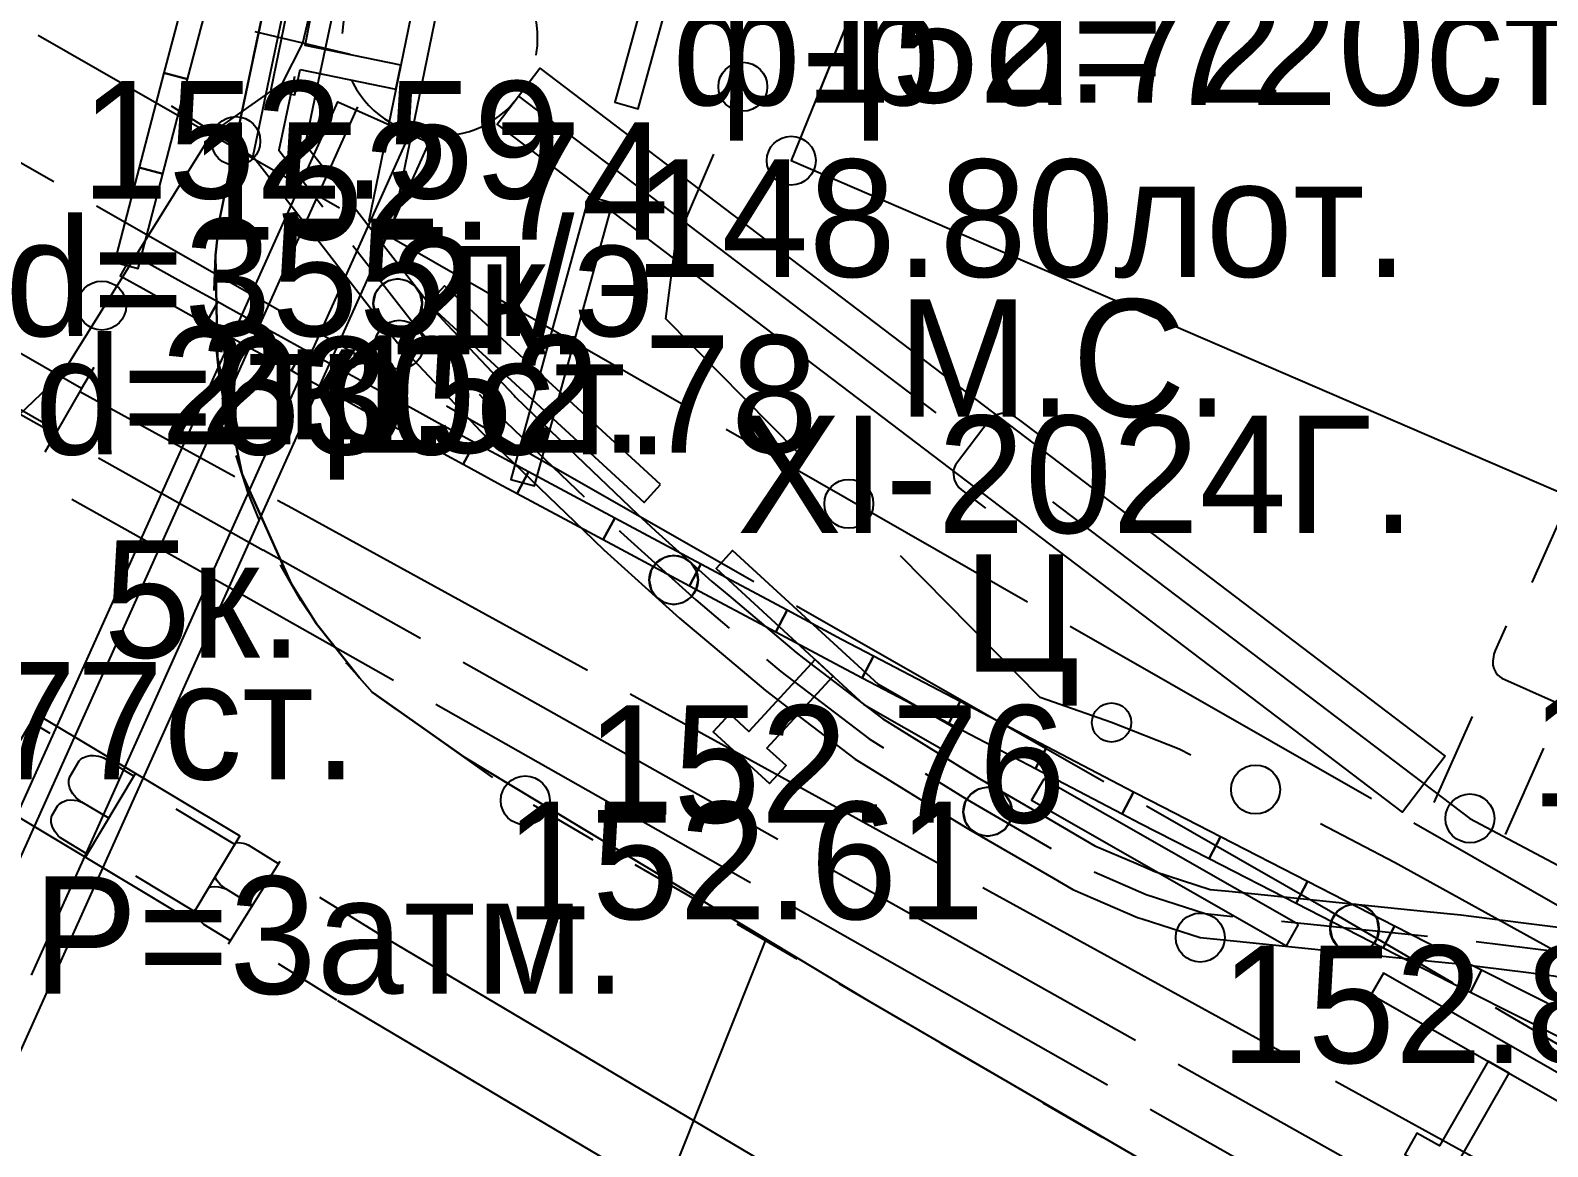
# Model space of a CAD drawing. Header units: metres. Extents: x -2743 to 126, y 13385 to 13916.
# Drawn here: x -1901.12 to -1885.6, y 13659.96 to 13671.37 of the extents above; entities that cross this region are included whole.
import ezdxf

# ---------------------------------------------------------------- set-up
doc = ezdxf.new("R2010")
doc.units = ezdxf.units.M
for name, color, linetype in [('link-улица Берзарина_Граница работ$0$ГП_Граница проектирования', 7, 'Continuous'), ('link-улица Берзарина_Покрытия — Новые$0$ДВ_ПП_Тип2_Р_покрытия_ПЧ_Местные', 7, 'Continuous'), ('link_улица Берзарина_борта$0$разметка', 7, 'Continuous'), ('output[1-12]_3_ДЖКХ-24_03233kl$0$Красные линии', 7, 'Continuous'), ('output[1-12]_3_ДЖКХ-24_03233pp$0$Водосток проектный', 7, 'Continuous'), ('output[1-12]_3_ДЖКХ-24_03233tp$0$Горизонтали', 7, 'Continuous'), ('output[1-12]_3_ДЖКХ-24_03233tp$0$Граница улицы', 7, 'Continuous'), ('output[1-12]_3_ДЖКХ-24_03233tp$0$Здания', 7, 'Continuous'), ('output[1-12]_3_ДЖКХ-24_03233tp$0$Колодцы', 7, 'Continuous'), ('output[1-12]_3_ДЖКХ-24_03233tp$0$Ограды', 7, 'Continuous'), ('output[1-12]_3_ДЖКХ-24_03233tp$0$Пояснительные подписи', 7, 'Continuous'), ('output[1-12]_3_ДЖКХ-24_03233tp$0$Фонари', 7, 'Continuous'), ('output[1-12]_3_ДЖКХ-24_03233up$0$Водопровод', 7, 'Continuous'), ('output[1-12]_3_ДЖКХ-24_03233up$0$Водосток', 7, 'Continuous'), ('output[1-12]_3_ДЖКХ-24_03233up$0$Газопровод', 7, 'Continuous'), ('output[1-12]_3_ДЖКХ-24_03233up$0$Кабели', 7, 'Continuous'), ('output[1-12]_3_ДЖКХ-24_03233up$0$Кабель электрический', 7, 'Continuous'), ('output[19-22]_3_ДЖКХ-25_01840tp$0$Здания', 7, 'Continuous'), ('output[19-22]_3_ДЖКХ-25_01840up$0$Газопровод', 7, 'Continuous'), ('output[19-22]_3_ДЖКХ-25_01840up$0$Канализация самотёчная', 7, 'Continuous')]:
    doc.layers.add(name, color=color, linetype=linetype)

msp = doc.modelspace()

# ---------------------------------------------------------------- linework, layer by layer
at = {"layer": 'link-улица Берзарина_Граница работ$0$ГП_Граница проектирования'}
msp.add_lwpolyline([(-1937.518, 13691.64), (-1925.652, 13684.776), (-1910.389, 13675.967), (-1908.332, 13677.759), (-1907.876, 13679.448), (-1904.758, 13678.606), (-1898.282, 13677.463), (-1897.523, 13677.341), (-1897.595, 13676.996), (-1898.092, 13674.632), (-1898.516, 13672.615), (-1899.087, 13669.905), (-1899.186, 13669.415), (-1899.224, 13669.07), (-1899.205, 13668.028), (-1898.951, 13666.832), (-1898.452, 13665.716), (-1898.191, 13665.303), (-1897.752, 13664.749), (-1897.622, 13664.604), (-1896.676, 13663.934), (-1892.541, 13661.442), (-1881.058, 13654.762)], dxfattribs=at)
at = {"layer": 'link-улица Берзарина_Покрытия — Новые$0$ДВ_ПП_Тип2_Р_покрытия_ПЧ_Местные'}
msp.add_lwpolyline([(-1917.843, 13676.081), (-1920.436, 13665.352), (-1918.323, 13664.109), (-1915.507, 13662.452), (-1906.359, 13656.037), (-1902.986, 13653.693), (-1898.258, 13650.365), (-1893.592, 13662.076), (-1896.676, 13663.934), (-1896.676, 13663.934), (-1897.622, 13664.604), (-1897.752, 13664.749), (-1898.191, 13665.303), (-1898.452, 13665.716), (-1898.951, 13666.832), (-1899.205, 13668.028), (-1899.224, 13669.07), (-1899.186, 13669.415), (-1899.087, 13669.905), (-1898.516, 13672.615)], dxfattribs=at)
msp.add_lwpolyline([(-1876.907, 13652.351), (-1873.464, 13650.35), (-1873.444, 13650.339), (-1871.207, 13649.039), (-1875.119, 13638.392), (-1884.496, 13642.901), (-1894.466, 13647.696), (-1898.258, 13650.365), (-1893.592, 13662.076), (-1892.541, 13661.442), (-1889.015, 13659.391), (-1887.293, 13658.374), (-1883.832, 13656.369), (-1880.372, 13654.364), (-1880.37, 13654.363), (-1879.747, 13654.001), (-1876.918, 13652.357), (-1876.907, 13652.351)], close=True, dxfattribs=at)
at = {"layer": 'link_улица Берзарина_борта$0$разметка'}
msp.add_circle((-1900.387, 13668.556), 0.25, dxfattribs=at)
at = {"layer": 'output[1-12]_3_ДЖКХ-24_03233kl$0$Красные линии'}
for points in [[(-1894.347, 13673.528), (-1895.142, 13670.635), (-1894.901, 13670.569), (-1894.106, 13673.462), (-1894.347, 13673.528)], [(-1897.411, 13669.372), (-1896.807, 13672.31), (-1897.052, 13672.36), (-1897.656, 13669.422), (-1897.411, 13669.372)], [(-1899.498, 13671.902), (-1899.751, 13670.935), (-1899.51, 13670.872), (-1899.256, 13671.839), (-1899.498, 13671.902)], [(-1898.359, 13670.97), (-1897.379, 13670.769), (-1897.329, 13671.014), (-1898.308, 13671.215), (-1898.255, 13671.475), (-1898.5, 13671.525), (-1898.657, 13670.761), (-1898.412, 13670.711), (-1898.359, 13670.97)], [(-1899.751, 13670.935), (-1900.005, 13669.968), (-1899.763, 13669.904), (-1899.51, 13670.872), (-1899.751, 13670.935)], [(-1900.005, 13669.968), (-1900.258, 13669), (-1900.016, 13668.937), (-1899.763, 13669.904), (-1900.005, 13669.968)], [(-1895.407, 13669.671), (-1896.203, 13666.778), (-1895.961, 13666.712), (-1895.166, 13669.605), (-1895.407, 13669.671)], [(-1899.843, 13668.948), (-1900.077, 13669.078), (-1900.198, 13668.859), (-1899.965, 13668.73), (-1899.667, 13668.564), (-1899.441, 13668.439), (-1899.323, 13668.374), (-1899.202, 13668.593), (-1899.32, 13668.658), (-1899.546, 13668.783), (-1899.843, 13668.948)], [(-1894.673, 13666.728), (-1896.882, 13668.758), (-1897.051, 13668.573), (-1894.842, 13666.544), (-1894.673, 13666.728)], [(-1899.112, 13668.543), (-1899.202, 13668.593), (-1899.323, 13668.374), (-1899.233, 13668.325), (-1899.036, 13668.216), (-1898.859, 13668.118), (-1898.67, 13668.014), (-1898.447, 13667.892), (-1898.327, 13668.111), (-1898.549, 13668.233), (-1898.738, 13668.337), (-1898.915, 13668.435), (-1899.112, 13668.543)], [(-1898.292, 13668.092), (-1898.327, 13668.111), (-1898.447, 13667.892), (-1898.412, 13667.873), (-1898.131, 13667.718), (-1897.944, 13667.616), (-1897.755, 13667.512), (-1897.57, 13667.411), (-1897.45, 13667.631), (-1897.635, 13667.732), (-1897.824, 13667.835), (-1898.011, 13667.938), (-1898.292, 13668.092)], [(-1897.377, 13667.591), (-1897.45, 13667.631), (-1897.57, 13667.411), (-1897.496, 13667.371), (-1897.255, 13667.24), (-1897.069, 13667.138), (-1896.892, 13667.042), (-1896.691, 13666.933), (-1896.572, 13667.153), (-1896.773, 13667.262), (-1896.95, 13667.358), (-1897.136, 13667.459), (-1897.377, 13667.591)], [(-1896.492, 13667.109), (-1896.572, 13667.153), (-1896.691, 13666.933), (-1896.611, 13666.889), (-1896.338, 13666.741), (-1896.141, 13666.635), (-1896.023, 13666.855), (-1896.219, 13666.961), (-1896.492, 13667.109)], [(-1895.141, 13666.384), (-1896.023, 13666.855), (-1896.141, 13666.635), (-1895.259, 13666.163), (-1895.141, 13666.384)], [(-1894.26, 13665.912), (-1895.141, 13666.384), (-1895.259, 13666.163), (-1894.377, 13665.691), (-1894.26, 13665.912)], [(-1892.446, 13664.682), (-1893.937, 13666.051), (-1894.106, 13665.867), (-1892.594, 13664.478), (-1891.747, 13663.994), (-1891.623, 13664.211), (-1892.446, 13664.682)], [(-1893.378, 13665.44), (-1894.26, 13665.912), (-1894.377, 13665.691), (-1893.496, 13665.22), (-1893.378, 13665.44)], [(-1892.822, 13665.143), (-1893.378, 13665.44), (-1893.496, 13665.22), (-1892.938, 13664.922), (-1892.611, 13664.75), (-1892.495, 13664.972), (-1892.822, 13665.143)], [(-1893.586, 13664.031), (-1892.909, 13664.768), (-1893.093, 13664.937), (-1893.77, 13664.2), (-1893.965, 13664.38), (-1894.134, 13664.196), (-1893.56, 13663.668), (-1893.39, 13663.852), (-1893.586, 13664.031)], [(-1891.609, 13664.508), (-1892.495, 13664.972), (-1892.611, 13664.75), (-1891.725, 13664.287), (-1891.609, 13664.508)], [(-1890.723, 13664.044), (-1891.609, 13664.508), (-1891.725, 13664.287), (-1890.839, 13663.823), (-1890.723, 13664.044)], [(-1889.838, 13663.581), (-1890.723, 13664.044), (-1890.839, 13663.823), (-1889.953, 13663.359), (-1889.838, 13663.581)], [(-1888.15, 13662.227), (-1890.755, 13663.715), (-1890.879, 13663.498), (-1888.274, 13662.01), (-1888.15, 13662.227)], [(-1889.658, 13663.487), (-1889.838, 13663.581), (-1889.953, 13663.359), (-1889.773, 13663.265), (-1889.063, 13662.901), (-1888.949, 13663.124), (-1889.658, 13663.487)], [(-1888.059, 13662.668), (-1888.949, 13663.124), (-1889.063, 13662.901), (-1888.173, 13662.445), (-1888.059, 13662.668)], [(-1887.169, 13662.212), (-1888.059, 13662.668), (-1888.173, 13662.445), (-1887.283, 13661.99), (-1887.169, 13662.212)], [(-1886.479, 13661.859), (-1887.169, 13662.212), (-1887.283, 13661.99), (-1886.592, 13661.636), (-1886.391, 13661.535), (-1886.279, 13661.759), (-1886.479, 13661.859)], [(-1884.678, 13660.242), (-1887.282, 13661.73), (-1887.406, 13661.513), (-1884.802, 13660.025), (-1884.678, 13660.242)], [(-1885.385, 13661.311), (-1886.279, 13661.759), (-1886.391, 13661.535), (-1885.497, 13661.087), (-1885.385, 13661.311)], [(-1886.492, 13659.839), (-1885.995, 13660.707), (-1886.212, 13660.831), (-1886.709, 13659.963), (-1886.939, 13660.094), (-1887.063, 13659.877), (-1886.386, 13659.49), (-1886.262, 13659.707), (-1886.492, 13659.839)]]:
    msp.add_lwpolyline(points, close=True, dxfattribs=at)
at = {"layer": 'output[1-12]_3_ДЖКХ-24_03233pp$0$Водосток проектный'}
for points in [[(-1905.412, 13651.624), (-1905.877, 13651.833), (-1906.342, 13652.042), (-1897.973, 13670.64), (-1897.508, 13670.431), (-1897.043, 13670.222), (-1905.412, 13651.624)], [(-1901.652, 13661.956), (-1897.769, 13670.588)], [(-1901.105, 13661.71), (-1897.222, 13670.342)]]:
    msp.add_lwpolyline(points, dxfattribs=at)
at = {"layer": 'output[1-12]_3_ДЖКХ-24_03233tp$0$Горизонтали'}
for centre in [(-1899.016, 13670.238), (-1893.337, 13670.038), (-1897.345, 13668.156), (-1896.057, 13663.496), (-1889.155, 13662.094)]:
    msp.add_circle(centre, 0.25, dxfattribs=at)
at = {"layer": 'output[1-12]_3_ДЖКХ-24_03233tp$0$Граница улицы'}
for points in [[(-1898.838, 13671.087), (-1898.692, 13671.779)], [(-1899.087, 13669.905), (-1899.016, 13670.238), (-1898.94, 13670.597)], [(-1899.238, 13668.71), (-1899.224, 13669.07), (-1899.186, 13669.415)], [(-1899.128, 13667.51), (-1899.186, 13667.845), (-1899.223, 13668.21)], [(-1898.774, 13666.358), (-1898.889, 13666.642), (-1899.013, 13667.023)], [(-1898.191, 13665.303), (-1898.351, 13665.54), (-1898.554, 13665.891), (-1898.561, 13665.905)], [(-1897.373, 13664.427), (-1897.622, 13664.604), (-1897.882, 13664.895), (-1897.89, 13664.904)], [(-1896.387, 13663.73), (-1896.965, 13664.139)], [(-1895.363, 13663.091), (-1895.974, 13663.448)], [(-1894.321, 13662.482), (-1894.932, 13662.839)], [(-1893.278, 13661.873), (-1893.889, 13662.23)], [(-1892.235, 13661.264), (-1892.846, 13661.621)], [(-1891.192, 13660.655), (-1891.803, 13661.012)], [(-1890.149, 13660.046), (-1890.76, 13660.402)]]:
    msp.add_lwpolyline(points, dxfattribs=at)
at = {"layer": 'output[1-12]_3_ДЖКХ-24_03233tp$0$Здания'}
msp.add_lwpolyline([(-1890.233, 13677.678), (-1893.337, 13670.038), (-1879.715, 13664.16), (-1873.416, 13661.442), (-1873.905, 13660.31), (-1862.637, 13655.602), (-1844.846, 13648.235), (-1830.237, 13642.339), (-1829.719, 13643.578), (-1826.253, 13642.128), (-1814.365, 13637.154), (-1811.871, 13643.272)], dxfattribs=at)
at = {"layer": 'output[1-12]_3_ДЖКХ-24_03233tp$0$Колодцы'}
msp.add_circle((-1886.397, 13663.312), 0.25, dxfattribs=at)
at = {"layer": 'output[1-12]_3_ДЖКХ-24_03233tp$0$Ограды'}
for points in [[(-1898.457, 13671.926), (-1898.662, 13670.948)], [(-1897.967, 13671.825), (-1898.173, 13670.846)], [(-1898.662, 13670.948), (-1898.844, 13670.084), (-1898.772, 13669.991)], [(-1898.418, 13670.897), (-1898.576, 13670.145), (-1898.127, 13669.567)], [(-1898.173, 13670.846), (-1898.307, 13670.207), (-1898.094, 13669.933)], [(-1898.772, 13669.991), (-1898.159, 13669.201)], [(-1898.094, 13669.933), (-1897.481, 13669.143)], [(-1898.159, 13669.201), (-1897.546, 13668.411)], [(-1897.82, 13669.172), (-1897.173, 13668.338), (-1896.869, 13668.014)], [(-1897.481, 13669.143), (-1896.983, 13668.5), (-1896.855, 13668.364)], [(-1897.546, 13668.411), (-1897.364, 13668.175), (-1896.884, 13667.663)], [(-1896.855, 13668.364), (-1896.171, 13667.635)], [(-1896.884, 13667.663), (-1896.512, 13667.268), (-1896.182, 13666.951)], [(-1896.527, 13667.649), (-1896.335, 13667.444), (-1895.456, 13666.6)], [(-1896.171, 13667.635), (-1896.157, 13667.619), (-1895.451, 13666.941)], [(-1896.182, 13666.951), (-1895.461, 13666.258)], [(-1895.451, 13666.941), (-1894.913, 13666.425), (-1894.724, 13666.254)], [(-1895.461, 13666.258), (-1895.254, 13666.059), (-1894.725, 13665.582)], [(-1895.095, 13666.253), (-1895.083, 13666.242), (-1894.313, 13665.547), (-1893.972, 13665.259)], [(-1894.724, 13666.254), (-1894.149, 13665.736), (-1893.976, 13665.59)], [(-1894.725, 13665.582), (-1894.478, 13665.359), (-1893.968, 13664.929)], [(-1893.976, 13665.59), (-1893.287, 13665.009), (-1893.209, 13664.949)], [(-1893.59, 13664.937), (-1893.444, 13664.814), (-1892.541, 13664.125), (-1892.394, 13664.034)], [(-1893.209, 13664.949), (-1892.414, 13664.342)], [(-1893.968, 13664.929), (-1893.6, 13664.619), (-1893.187, 13664.304)], [(-1892.414, 13664.342), (-1892.399, 13664.331), (-1891.565, 13663.814)], [(-1893.187, 13664.304), (-1892.683, 13663.919), (-1892.372, 13663.726)], [(-1892.372, 13663.726), (-1891.668, 13663.29), (-1891.52, 13663.204)], [(-1891.969, 13663.77), (-1891.539, 13663.504), (-1890.679, 13663.004)], [(-1891.565, 13663.814), (-1891.41, 13663.718), (-1890.703, 13663.307)], [(-1890.703, 13663.307), (-1890.231, 13663.033), (-1889.814, 13662.853)], [(-1891.52, 13663.204), (-1890.655, 13662.701)], [(-1890.241, 13662.765), (-1889.707, 13662.534), (-1889.103, 13662.34), (-1888.821, 13662.311)], [(-1889.814, 13662.853), (-1889.619, 13662.768), (-1889.052, 13662.586), (-1888.861, 13662.567)], [(-1890.655, 13662.701), (-1890.456, 13662.585), (-1889.795, 13662.3), (-1889.748, 13662.285)], [(-1888.861, 13662.567), (-1887.867, 13662.465)], [(-1887.867, 13662.465), (-1886.872, 13662.364)], [(-1886.872, 13662.364), (-1886.49, 13662.325), (-1885.878, 13662.249)], [(-1889.748, 13662.285), (-1889.155, 13662.094), (-1888.78, 13662.056)], [(-1888.323, 13662.26), (-1886.831, 13662.108)], [(-1885.878, 13662.249), (-1885.466, 13662.197), (-1884.892, 13662.088)], [(-1888.78, 13662.056), (-1887.785, 13661.954)], [(-1886.334, 13662.054), (-1885.505, 13661.95), (-1884.852, 13661.826)], [(-1887.785, 13661.954), (-1886.79, 13661.853)], [(-1886.79, 13661.853), (-1886.546, 13661.828), (-1885.797, 13661.735)], [(-1885.797, 13661.735), (-1885.543, 13661.703), (-1884.812, 13661.564)]]:
    msp.add_lwpolyline(points, dxfattribs=at)
for points in [[(-1897.111, 13668.579), (-1897.13, 13668.677), (-1897.184, 13668.756), (-1897.263, 13668.81), (-1897.361, 13668.829), (-1897.458, 13668.81), (-1897.537, 13668.756), (-1897.591, 13668.677), (-1897.611, 13668.579), (-1897.591, 13668.482), (-1897.537, 13668.402), (-1897.458, 13668.349), (-1897.361, 13668.329), (-1897.263, 13668.349), (-1897.184, 13668.402), (-1897.13, 13668.482), (-1897.111, 13668.579)], [(-1894.289, 13665.751), (-1894.308, 13665.848), (-1894.362, 13665.927), (-1894.441, 13665.981), (-1894.539, 13666.001), (-1894.636, 13665.981), (-1894.715, 13665.927), (-1894.769, 13665.848), (-1894.789, 13665.751), (-1894.769, 13665.653), (-1894.715, 13665.574), (-1894.636, 13665.52), (-1894.539, 13665.501), (-1894.441, 13665.52), (-1894.362, 13665.574), (-1894.308, 13665.653), (-1894.289, 13665.751)], [(-1891.078, 13663.381), (-1891.097, 13663.478), (-1891.151, 13663.558), (-1891.23, 13663.611), (-1891.328, 13663.631), (-1891.425, 13663.611), (-1891.504, 13663.558), (-1891.558, 13663.478), (-1891.578, 13663.381), (-1891.558, 13663.284), (-1891.504, 13663.204), (-1891.425, 13663.151), (-1891.328, 13663.131), (-1891.23, 13663.151), (-1891.151, 13663.204), (-1891.097, 13663.284), (-1891.078, 13663.381)], [(-1887.327, 13662.184), (-1887.347, 13662.282), (-1887.4, 13662.361), (-1887.48, 13662.415), (-1887.577, 13662.434), (-1887.674, 13662.415), (-1887.754, 13662.361), (-1887.807, 13662.282), (-1887.827, 13662.184), (-1887.807, 13662.087), (-1887.754, 13662.008), (-1887.674, 13661.954), (-1887.577, 13661.934), (-1887.48, 13661.954), (-1887.4, 13662.008), (-1887.347, 13662.087), (-1887.327, 13662.184)]]:
    msp.add_lwpolyline(points, close=True, dxfattribs=at)
for centre in [(-1897.361, 13668.579), (-1897.361, 13668.579), (-1894.539, 13665.751), (-1894.539, 13665.751), (-1891.328, 13663.381), (-1891.328, 13663.381), (-1887.577, 13662.184), (-1887.577, 13662.184)]:
    msp.add_circle(centre, 0.25, dxfattribs=at)
at = {"layer": 'output[1-12]_3_ДЖКХ-24_03233tp$0$Фонари'}
msp.add_circle((-1890.062, 13664.293), 0.2, dxfattribs=at)
at = {"layer": 'output[1-12]_3_ДЖКХ-24_03233up$0$Водопровод'}
for points in [[(-1898.977, 13663.133), (-1899.234, 13662.704), (-1899.491, 13662.275), (-1901.571, 13663.524), (-1901.314, 13663.953), (-1901.057, 13664.382), (-1898.977, 13663.133)], [(-1900.914, 13664.179), (-1901.108, 13664.296)], [(-1900.536, 13662.948), (-1900.809, 13663.112), (-1900.832, 13663.133), (-1900.865, 13663.174), (-1900.891, 13663.223), (-1900.899, 13663.245), (-1900.904, 13663.27), (-1900.904, 13663.298), (-1900.9, 13663.33), (-1900.896, 13663.345), (-1900.836, 13663.444), (-1900.82, 13663.461), (-1900.793, 13663.48), (-1900.77, 13663.49), (-1900.745, 13663.498), (-1900.71, 13663.502), (-1900.67, 13663.499), (-1900.636, 13663.494), (-1900.591, 13663.48), (-1900.622, 13663.503), (-1900.649, 13663.524), (-1900.683, 13663.562), (-1900.7, 13663.591), (-1900.714, 13663.622), (-1900.724, 13663.664), (-1900.723, 13663.705), (-1900.715, 13663.737), (-1900.617, 13663.901), (-1900.604, 13663.915), (-1900.581, 13663.931), (-1900.548, 13663.946), (-1900.506, 13663.954), (-1900.473, 13663.956), (-1900.422, 13663.949), (-1900.393, 13663.943), (-1900.368, 13663.931)], [(-1900.058, 13663.744), (-1900.368, 13663.931)], [(-1900.555, 13662.917), (-1900.041, 13663.772)], [(-1900.316, 13663.315), (-1900.591, 13663.48)], [(-1899.028, 13663.047), (-1899.628, 13663.407)], [(-1899.009, 13663.066), (-1898.992, 13663.066), (-1898.941, 13663.059), (-1898.913, 13663.052), (-1898.888, 13663.039)], [(-1898.58, 13662.848), (-1898.888, 13663.039)], [(-1899.09, 13662.029), (-1898.563, 13662.876)], [(-1899.44, 13662.361), (-1900.04, 13662.721)], [(-1899.296, 13662.605), (-1899.271, 13662.613), (-1899.237, 13662.616), (-1899.197, 13662.613), (-1899.163, 13662.607), (-1899.118, 13662.592), (-1899.149, 13662.616), (-1899.175, 13662.637), (-1899.208, 13662.675), (-1899.225, 13662.705), (-1899.228, 13662.713)], [(-1898.845, 13662.423), (-1899.118, 13662.592)], [(-1897.562, 13662.135), (-1898.156, 13662.504)], [(-1899.071, 13662.06), (-1899.342, 13662.228), (-1899.364, 13662.249), (-1899.397, 13662.291), (-1899.422, 13662.34), (-1899.43, 13662.362), (-1899.433, 13662.383)], [(-1897.569, 13662.139), (-1890.599, 13658.009)], [(-1897.984, 13661.455), (-1898.579, 13661.825)], [(-1897.977, 13661.451), (-1891.131, 13657.394)]]:
    msp.add_lwpolyline(points, dxfattribs=at)
at = {"layer": 'output[1-12]_3_ДЖКХ-24_03233up$0$Водосток'}
for points in [[(-1897.623, 13672.01), (-1897.644, 13671.99), (-1897.691, 13671.938), (-1897.735, 13671.884), (-1897.774, 13671.826), (-1897.809, 13671.766), (-1897.84, 13671.704), (-1897.867, 13671.639), (-1897.889, 13671.573), (-1897.907, 13671.505), (-1897.919, 13671.437), (-1897.927, 13671.367), (-1897.928, 13671.338)], [(-1895.946, 13671.115), (-1895.941, 13671.143), (-1895.933, 13671.213), (-1895.93, 13671.283), (-1895.932, 13671.352), (-1895.939, 13671.422), (-1895.95, 13671.491), (-1895.967, 13671.558), (-1895.988, 13671.625), (-1896.013, 13671.69), (-1896.044, 13671.753), (-1896.078, 13671.814), (-1896.094, 13671.838)], [(-1897.829, 13670.853), (-1897.816, 13670.827), (-1897.782, 13670.766), (-1897.743, 13670.708), (-1897.701, 13670.653), (-1897.655, 13670.601), (-1897.605, 13670.552), (-1897.552, 13670.507), (-1897.495, 13670.465), (-1897.436, 13670.428), (-1897.375, 13670.395), (-1897.312, 13670.366), (-1897.284, 13670.355)], [(-1886.65, 13663.949), (-1887.086, 13663.376), (-1896.343, 13670.41), (-1895.908, 13670.983), (-1886.65, 13663.949)], [(-1896.125, 13670.696), (-1891.859, 13667.458)], [(-1896.436, 13670.42), (-1896.377, 13670.457), (-1896.32, 13670.497), (-1896.266, 13670.542), (-1896.216, 13670.59), (-1896.169, 13670.642), (-1896.151, 13670.664)], [(-1896.793, 13670.3), (-1896.764, 13670.304), (-1896.695, 13670.318), (-1896.628, 13670.337), (-1896.562, 13670.36), (-1896.498, 13670.388), (-1896.436, 13670.42)], [(-1890.792, 13667.227), (-1891.013, 13667.395), (-1891.045, 13667.416), (-1891.073, 13667.429), (-1891.113, 13667.445), (-1891.153, 13667.452), (-1891.188, 13667.452), (-1891.226, 13667.444), (-1891.262, 13667.431), (-1891.284, 13667.413), (-1891.304, 13667.394), (-1891.658, 13666.928), (-1891.669, 13666.905), (-1891.676, 13666.885), (-1891.681, 13666.856), (-1891.679, 13666.832), (-1891.675, 13666.8), (-1891.667, 13666.768), (-1891.65, 13666.738), (-1891.623, 13666.697), (-1891.596, 13666.671), (-1891.35, 13666.484)], [(-1890.664, 13666.551), (-1886.397, 13663.312)], [(-1885.761, 13665.725), (-1885.37, 13666.605)], [(-1886.025, 13665.283), (-1886.138, 13665.03), (-1886.151, 13664.993), (-1886.157, 13664.963), (-1886.164, 13664.921), (-1886.162, 13664.88), (-1886.154, 13664.846), (-1886.137, 13664.811), (-1886.116, 13664.779), (-1886.094, 13664.762), (-1886.07, 13664.746), (-1885.536, 13664.508), (-1885.511, 13664.502), (-1885.489, 13664.5), (-1885.461, 13664.503), (-1885.437, 13664.51), (-1885.407, 13664.522), (-1885.378, 13664.536), (-1885.352, 13664.56), (-1885.319, 13664.595), (-1885.3, 13664.627), (-1885.174, 13664.91)], [(-1886.762, 13663.475), (-1886.371, 13664.355)], [(-1886.032, 13663.149), (-1885.64, 13664.029)], [(-1886.397, 13663.312), (-1872.197, 13655.781)]]:
    msp.add_lwpolyline(points, dxfattribs=at)
at = {"layer": 'output[1-12]_3_ДЖКХ-24_03233up$0$Кабели'}
for points in [[(-1898.33, 13671.24), (-1897.44, 13675.01), (-1896.11, 13680.43)], [(-1897.843, 13671.125), (-1898.817, 13671.355)], [(-1899.25, 13670.33), (-1898.54, 13670.83), (-1898.33, 13671.24)], [(-1898.826, 13670.065), (-1899.674, 13670.595)], [(-1911.116, 13658.858), (-1908.46, 13660.86), (-1903.07, 13665.69), (-1900.79, 13667.86), (-1899.25, 13670.33)], [(-1893.276, 13667.062), (-1894.62, 13668.42), (-1894.52, 13669.19), (-1894.128, 13670.105)], [(-1889.252, 13663.958), (-1889.37, 13664.02), (-1890.062, 13664.293), (-1890.79, 13664.55), (-1892.221, 13665.996)], [(-1884.692, 13661.496), (-1887.17, 13662.86), (-1887.925, 13663.258)]]:
    msp.add_lwpolyline(points, dxfattribs=at)
for centre in [(-1893.832, 13670.794), (-1892.748, 13666.529), (-1888.589, 13663.608)]:
    msp.add_circle(centre, 0.25, dxfattribs=at)
at = {"layer": 'output[1-12]_3_ДЖКХ-24_03233up$0$Кабель электрический'}
for points in [[(-1900.594, 13667.708), (-1908.244, 13672.109)], [(-1900.844, 13667.274), (-1908.494, 13671.675)], [(-1900.876, 13669.822), (-1904.025, 13671.613)], [(-1897.955, 13669.552), (-1901.038, 13671.318)], [(-1897.297, 13667.776), (-1897.511, 13667.898), (-1900.442, 13669.574)], [(-1894.437, 13667.538), (-1897.521, 13669.304)], [(-1904.222, 13669.127), (-1900.857, 13667.243)], [(-1900.47, 13667.924), (-1900.594, 13667.707)], [(-1900.594, 13667.708), (-1900.844, 13667.274)], [(-1900.611, 13667.678), (-1899.027, 13666.808)], [(-1893.718, 13665.731), (-1896.863, 13667.528)], [(-1900.844, 13667.274), (-1900.968, 13667.057)], [(-1890.92, 13665.524), (-1894.003, 13667.29)], [(-1900.421, 13666.998), (-1898.738, 13666.056)], [(-1900.694, 13666.578), (-1899.014, 13665.637)], [(-1898.589, 13666.567), (-1898.445, 13666.488), (-1895.421, 13664.827)], [(-1897.129, 13665.151), (-1898.738, 13666.056)], [(-1899.014, 13665.637), (-1897.405, 13664.726)], [(-1890.139, 13663.685), (-1893.284, 13665.482)], [(-1887.403, 13663.511), (-1890.486, 13665.276)], [(-1893.473, 13663.097), (-1896.693, 13664.906)], [(-1896.97, 13664.479), (-1893.754, 13662.656)], [(-1894.983, 13664.586), (-1891.815, 13662.846)], [(-1886.567, 13661.626), (-1887.824, 13662.362), (-1889.705, 13663.437)], [(-1883.883, 13661.502), (-1884.239, 13661.699), (-1886.969, 13663.262)], [(-1889.818, 13661.042), (-1893.037, 13662.852)], [(-1891.377, 13662.605), (-1888.209, 13660.864)], [(-1893.319, 13662.41), (-1890.102, 13660.587)], [(-1883.009, 13659.544), (-1886.136, 13661.374)], [(-1886.162, 13658.988), (-1886.309, 13659.07), (-1889.382, 13660.797)], [(-1887.771, 13660.624), (-1884.604, 13658.883)], [(-1889.667, 13660.34), (-1886.45, 13658.517)]]:
    msp.add_lwpolyline(points, dxfattribs=at)
at = {"layer": 'output[19-22]_3_ДЖКХ-25_01840tp$0$Здания'}
msp.add_lwpolyline([(-1890.233, 13677.678), (-1893.063, 13670.713)], dxfattribs=at)

# ---------------------------------------------------------------- texts
at = {"layer": 'output[1-12]_3_ДЖКХ-24_03233tp$0$Горизонтали'}
for s, p in [('152.72', (-1893.204, 13670.632)), ('152.59', (-1900.6, 13669.651)), ('152.74', (-1899.497, 13669.229)), ('152.78', (-1897.97, 13667.051)), ('152.76', (-1895.436, 13663.269)), ('152.61', (-1896.267, 13662.282)), ('152.83', (-1888.949, 13660.812))]:
    msp.add_text(s, height=1.2, dxfattribs=at).set_placement(p)
at = {"layer": 'output[1-12]_3_ДЖКХ-24_03233tp$0$Граница улицы'}
msp.add_text('Ц', height=1.2, dxfattribs=at).set_placement((-1891.577, 13664.814))
at = {"layer": 'output[1-12]_3_ДЖКХ-24_03233tp$0$Колодцы'}
msp.add_text('152.84', height=1.2, dxfattribs=at).set_placement((-1885.778, 13663.437))
at = {"layer": 'output[1-12]_3_ДЖКХ-24_03233tp$0$Пояснительные подписи'}
for s, p in [('М.С.', (-1892.247, 13667.42)), ('XI-2024Г.', (-1893.892, 13666.231))]:
    msp.add_text(s, height=1.2, dxfattribs=at).set_placement(p)
at = {"layer": 'output[1-12]_3_ДЖКХ-24_03233up$0$Водосток'}
msp.add_text('ф-р d=720ст.', height=1.2, dxfattribs=at).set_placement((-1894.555, 13670.606))
at = {"layer": 'output[1-12]_3_ДЖКХ-24_03233up$0$Газопровод'}
msp.add_text('ф-р d=377ст.', height=1.2, dxfattribs=at).set_placement((-1907.454, 13663.712))
at = {"layer": 'output[1-12]_3_ДЖКХ-24_03233up$0$Кабели'}
msp.add_text('2тр.', height=1.2, dxfattribs=at).set_placement((-1899.788, 13667.139))
at = {"layer": 'output[1-12]_3_ДЖКХ-24_03233up$0$Кабель электрический'}
for s, p in [('2к.', (-1897.442, 13668.058)), ('2к.', (-1899.384, 13667.188)), ('5к.', (-1900.369, 13664.956))]:
    msp.add_text(s, height=1.2, dxfattribs=at).set_placement(p)
at = {"layer": 'output[19-22]_3_ДЖКХ-25_01840up$0$Газопровод'}
msp.add_text('d=219ср.д.ст.Р=3атм.', height=1.2, dxfattribs=at).set_placement((-1911.104, 13661.519))
at = {"layer": 'output[19-22]_3_ДЖКХ-25_01840up$0$Канализация самотёчная'}
for s, p in [('148.80лот.', (-1894.944, 13668.85)), ('d=355п/э', (-1901.375, 13668.245)), ('ф-р d=630ст.', (-1904.267, 13667.034))]:
    msp.add_text(s, height=1.2, dxfattribs=at).set_placement(p)

doc.saveas('drawing.dxf')
